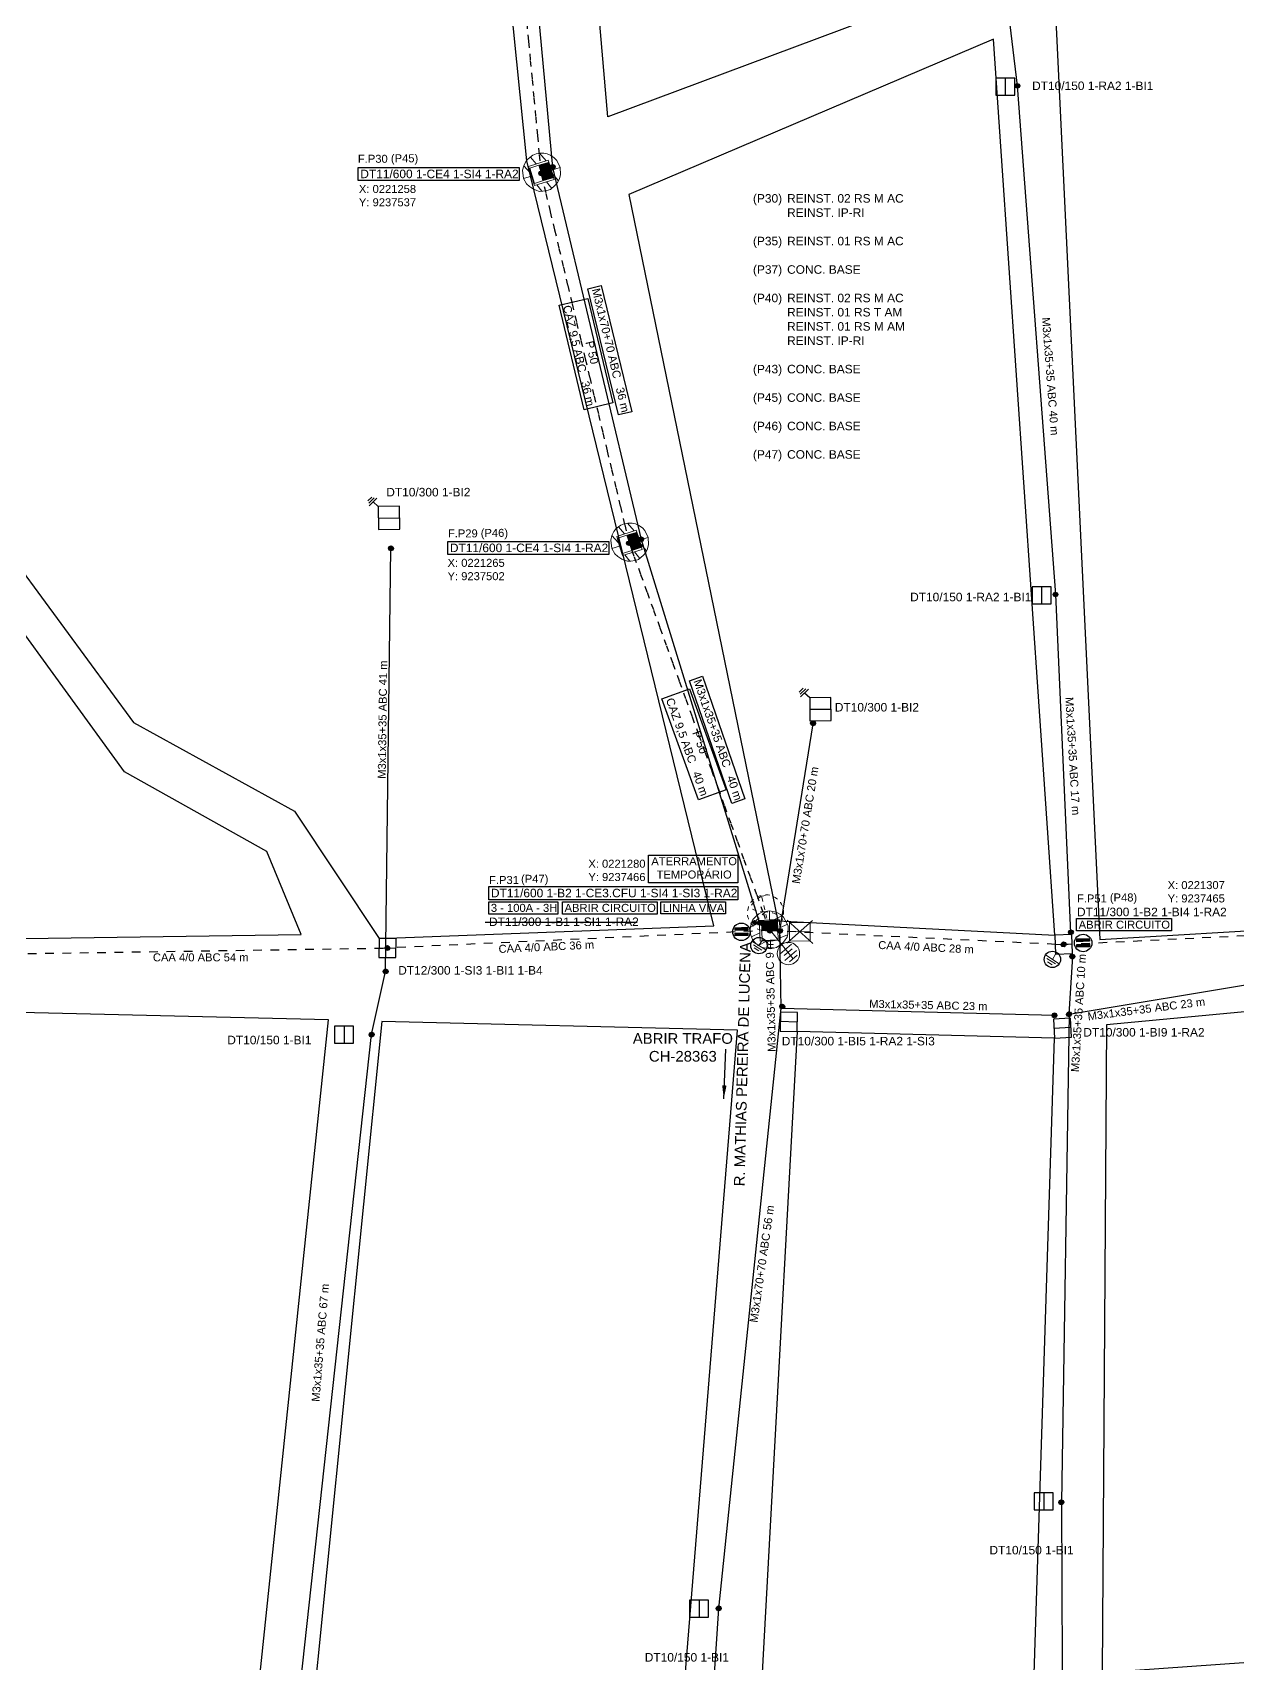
# Model space of a CAD drawing. Extents: x 220580 to 221647, y 9236669 to 9238016.
# Drawn here: x 221192.7 to 221418.6, y 9237132.5 to 9237438.3 of the extents above; entities that cross this region are included whole.
import ezdxf

# ---------------------------------------------------------------- set-up
doc = ezdxf.new("R2010")
doc.units = 0
doc.linetypes.add('PDF_DASH_1p63_1p63', pattern=[3.252816, 1.626408, -1.626408])
doc.linetypes.add('TRACEJADA', pattern=[3.45, 1.15, -1.15, 1.15])
for name, color, linetype in [('CABO_MT', 7, 'Continuous'), ('COR_000000', 250, 'Continuous'), ('COR_0000FF', 5, 'Continuous'), ('COR_008000', 97, 'Continuous'), ('COR_808080', 8, 'Continuous'), ('COR_994533', 18, 'Continuous'), ('FORMATO', 7, 'Continuous'), ('PARA-RAIOS', 7, 'Continuous'), ('PONTO FOTO', 4, 'Continuous'), ('Textos', 7, 'Continuous'), ('TEXTOS A IMPLANTAR', 1, 'Continuous'), ('TXT_000000', 250, 'Continuous'), ('TXT_0F0F0F', 250, 'Continuous')]:
    doc.layers.add(name, color=color, linetype=linetype)
doc.styles.add('Arial', font='arial.ttf')
doc.styles.get("Standard").update_dxf_attribs({"font": 'arial.ttf'})
doc.dimstyles.new('ISO-25', dxfattribs={"dimtxt": 2.5, "dimasz": 2.5, "dimexe": 1.25, "dimexo": 0.625, "dimtad": 1, "dimtxsty": 'Standard', "dimcen": 2.5, "dimazin": 3, "dimtfac": 1, "dimtmove": 0, "dimatfit": 3})

# ---------------------------------------------------------------- blocks, each defined once
blk = doc.blocks.new('Clipboard8370')
at = {"color": 1, "lineweight": 20, "flags": 128}
for points in [[(3.442693, 1.707189), (3.419326, 0), (2.126671, 0.308707), (1.384243, 0.756506), (0.838047, 1.287021), (0.507665, 1.84967), (0, 2.9464), (0.012759, 3.643313), (0.112829, 4.416443), (0.284971, 5.048214), (0.681479, 5.551264), (0.978838, 5.953076), (1.672134, 6.531782), (2.312004, 6.914963), (3.456912, 7.148384), (3.438918, 5.631104), (1.58209, 5.602119), (1.608369, 1.747738), (3.442693, 1.707189)], [(3.438918, 5.631104), (3.456912, 7.148384), (5.020505, 6.852179), (5.753553, 6.422097), (6.361182, 5.83526), (6.758316, 5.25216), (7.106897, 4.226238), (7.166928, 3.556235), (7.077309, 2.777489), (6.854175, 2.110464), (6.584571, 1.540705), (6.083117, 1.008223), (5.431299, 0.506478), (4.818441, 0.213651), (3.419326, 0), (3.442693, 1.707189), (5.39207, 1.720713), (5.338559, 5.592458), (3.438918, 5.631104)], [(4.056969, 5.618531), (5.753553, 6.422097)], [(0.102016, 2.637035), (1.607922, 3.257651)], [(0.163973, 4.604145), (1.594463, 5.157681)], [(5.359748, 4.059371), (6.932606, 4.739199)], [(1.111145, 1.021764), (2.519137, 1.663883)], [(5.386094, 2.153128), (7.093535, 2.918486)]]:
    blk.add_lwpolyline(points, dxfattribs=at)
blk = doc.blocks.new('Clipboard8027')
h = blk.add_hatch(color=7)
h.dxf.hatch_style = 2
h.paths.add_polyline_path([(3, 1.81), (3.01, 0.01), (0.01, 0), (0, 1.8)])
at = {"color": 7, "lineweight": 0}
for points in [[(3, 1.81), (3, 3.61), (0, 3.6), (0, 1.8)], [(3, 1.81), (3.01, 0.01), (0.01, 0), (0, 1.8)], [(3.01, 0.01), (3, 1.81), (0, 1.8), (0.01, 0)]]:
    blk.add_lwpolyline(points, close=True, dxfattribs=at)
blk = doc.blocks.new('Clipboard8451')
at = {"color": 1}
blk.add_blockref('Clipboard8027', (0, 0), dxfattribs=at)
blk = doc.blocks.new('Clipboard8471')
at = {"color": 1}
for name, p in [('Clipboard8370', (0, 0)), ('Clipboard8451', (1.979045, 1.871291))]:
    blk.add_blockref(name, p, dxfattribs=at)
blk = doc.blocks.new('Clipboard6679')
h = blk.add_hatch(color=16)
edge = h.paths.add_edge_path()
edge.add_ellipse((2.588865, 3.237066), major_axis=(0, 0.807861), ratio=0.9563320019, start_angle=0, end_angle=360)
at = {"color": 16, "lineweight": 0, "true_color": 0x800000}
for points in [[(3.5402, 12.70996), (3.999976, 12.938455), (4.589115, 13.164232), (5.052109, 13.29811)], [(5.008921, 12.934927), (4.070532, 12.275232), (3.692605, 11.98055)], [(6.522337, 13.29476), (4.939785, 12.920061)], [(5.712907, 11.057382), (5.338701, 12.640051)], [(6.660063, 13.506427), (7.055032, 13.506427), (7.718254, 13.446455), (8.273129, 13.337828)], [(9.798246, 12.786208), (10.304115, 12.511594), (10.879143, 12.112955), (11.146898, 11.885983)], [(0.000586, 7.551763), (0.017115, 7.724399), (0.147643, 8.387621), (0.352254, 9.047316), (0.386013, 9.126671)], [(1.142015, 10.561312), (1.361198, 10.874705), (1.816282, 11.403871), (2.211943, 11.780028)], [(2.46164, 10.91998), (2.080865, 10.528982), (1.696337, 10.02451), (1.488388, 9.629709)], [(1.800615, 8.172584), (1.862143, 8.112455), (2.310171, 7.847871), (2.899309, 7.625621), (3.277728, 7.530098)], [(4.879148, 7.258334), (5.499282, 7.195232), (6.500708, 7.139598)], [(6.642282, 7.131732), (5.469575, 6.004954)], [(6.461319, 7.892045), (6.087113, 9.474714)], [(7.630949, 7.035842), (6.642282, 7.131732)], [(7.209731, 4.726708), (6.835525, 6.309377)], [(10.752799, 6.211322), (10.618087, 6.299177), (10.081865, 6.53201), (9.415115, 6.733094), (9.234538, 6.770814)], [(12.24806, 10.695745), (12.300837, 10.62776), (12.653615, 10.066844), (12.946421, 9.488288), (13.028433, 9.274286)], [(13.45176, 7.708313), (13.510865, 7.092927), (13.510865, 6.447344), (13.476315, 6.08649)], [(0.388682, 4.355806), (0.292282, 4.605844), (0.126476, 5.191455), (0.013587, 5.787649), (0, 5.929911)], [(2.217828, 1.707096), (2.052643, 1.847121), (1.579921, 2.344538), (1.163643, 2.88076), (1.139673, 2.918495)], [(4.296868, 4.878176), (3.124162, 3.751398)], [(5.063432, 0.197484), (4.419782, 0.393677), (3.777726, 0.661788), (3.551306, 0.784702)], [(8.286226, 0.174955), (7.686504, 0.062066), (7.058559, 0.002094), (6.673316, 0)], [(8.286226, 0.174955), (8.021643, 0.164371), (7.750004, 0.263149), (7.541865, 0.460705), (7.432504, 0.704121), (7.418393, 0.972232), (7.503885, 1.207336)], [(7.958143, 1.561371), (7.583937, 3.14404)], [(7.958143, 1.561371), (8.850671, 2.157566), (9.29428, 2.487694)], [(8.783919, 1.10226), (8.815393, 1.032205), (8.829504, 0.764094), (8.730726, 0.495982), (8.529643, 0.284316), (8.286226, 0.174955)], [(8.538252, 0.245884), (8.286226, 0.174955)], [(11.347807, 1.817653), (11.147254, 1.628399), (10.611032, 1.212121), (10.046587, 0.859344)], [(10.529901, 3.541928), (10.738032, 3.748594), (11.111976, 4.21426), (11.351865, 4.644649), (11.418634, 4.878341)], [(13.12498, 4.503045), (13.112226, 4.461205), (12.840587, 3.819149), (12.501921, 3.205316), (12.39689, 3.053811)]]:
    blk.add_lwpolyline(points, dxfattribs=at)
at = {"color": 7, "lineweight": 0}
for points in [[(2.775837, 2.439788), (2.486559, 2.429205), (2.186698, 2.545621), (1.953865, 2.778455), (1.833921, 3.057149), (1.816282, 3.364066), (1.839774, 3.435353)], [(3.094226, 3.823728), (3.220337, 3.695677), (3.343809, 3.416982), (3.361448, 3.110066), (3.255615, 2.799621), (3.040421, 2.559732), (2.872762, 2.483727)], [(8.286226, 0.174955), (7.936976, 1.656621)]]:
    blk.add_lwpolyline(points, dxfattribs=at)
at = {"color": 140, "lineweight": 0, "true_color": 0x00c9ff}
blk.add_lwpolyline([(7.647698, 2.866649), (8.046337, 1.205066)], dxfattribs=at)
blk = doc.blocks.new('TERRA3_MP')
at = {"color": 24, "lineweight": 0, "true_color": 0x993300}
for points in [[(0, 0), (-0.60325, -0.956027)], [(-1.901473, -0.134055), (0.694972, -1.774472)], [(-1.626306, -0.814916), (-0.038806, -1.816805)], [(-1.49225, -1.404055), (-0.627945, -1.950861)]]:
    blk.add_lwpolyline(points, dxfattribs=at)
at = {"color": 3}
blk.add_circle((-0.602455, -0.954766), 1.534677, dxfattribs=at)
blk = doc.blocks.new('A$C6BB1416F')
h = blk.add_hatch(color=1)
h.paths.add_polyline_path([(1.84, 0.46), (2.37, 0.46), (2.38, 2.83), (1.86, 2.83)])
h.paths.add_polyline_path([(1.37, 2.84), (0.84, 2.84), (0.83, 0.47), (1.36, 0.46)])
at = {"color": 1}
for points in [[(1.36, 0.46), (0.83, 0.47), (0.84, 2.84), (1.37, 2.84)], [(2.37, 0.46), (1.84, 0.46), (1.86, 2.83), (2.38, 2.83)]]:
    blk.add_lwpolyline(points, close=True, dxfattribs=at)
blk.add_circle((1.64, 1.64), 1.64, dxfattribs=at)
blk = doc.blocks.new('PRMT_INST')
at = {"layer": 'PARA-RAIOS', "color": 100, "lineweight": 0, "true_color": 0x00ff40}
for points in [[(-0.988698, 6.729342), (0.921378, 6.779585)], [(0, 0), (0.015917, 6.761003)], [(-1.49413, 4.443317), (1.420559, 4.525223)], [(-1.492047, 5.95678), (1.422643, 6.038684)], [(-0.990781, 5.21588), (0.919295, 5.266122)]]:
    blk.add_lwpolyline(points, dxfattribs=at)
blk.add_circle((0.086824, 5.45893), 2.100262, dxfattribs=at)
blk = doc.blocks.new('Clipboard21233')
at = {"color": 1, "lineweight": 0, "true_color": 0xff0000}
for points in [[(2.226027, 6.205361), (4.22275, 0)], [(0, 2.515306), (6.304138, 3.802945)], [(1.538111, 4.155722), (4.885972, 2.197806)]]:
    blk.add_lwpolyline(points, dxfattribs=at)
blk.add_lwpolyline([(0.656166, 2.645833), (2.409472, 5.647972), (5.760861, 3.693583), (4.007555, 0.691445)], close=True, dxfattribs=at)

msp = doc.modelspace()

# ---------------------------------------------------------------- hatches: boundary and pattern name
at = {"layer": 'COR_000000'}
h = msp.add_hatch(color=7, dxfattribs=at)
h.dxf.hatch_style = 1
h.paths.add_polyline_path([(221377.37, 9237427.87), (221377.04, 9237428), (221376.9, 9237428.32), (221377.03, 9237428.65), (221377.35, 9237428.79), (221377.69, 9237428.66), (221377.83, 9237428.34), (221377.7, 9237428.01)])
h = msp.add_hatch(color=7, dxfattribs=at)
h.dxf.hatch_style = 1
h.paths.add_polyline_path([(221288.13, 9237411.46), (221287.8, 9237411.59), (221287.67, 9237411.92), (221287.81, 9237412.24), (221288.15, 9237412.37), (221288.47, 9237412.23), (221288.6, 9237411.91), (221288.46, 9237411.59)])
h = msp.add_hatch(color=7, dxfattribs=at)
h.dxf.hatch_style = 1
h.paths.add_polyline_path([(221290.23, 9237412.67), (221289.9, 9237412.81), (221289.77, 9237413.14), (221289.91, 9237413.45), (221290.25, 9237413.59), (221290.57, 9237413.45), (221290.7, 9237413.12), (221290.56, 9237412.8)])
h = msp.add_hatch(color=7, dxfattribs=at)
h.dxf.hatch_style = 1
h.paths.add_polyline_path([(221306.78, 9237342.84), (221306.45, 9237342.97), (221306.32, 9237343.3), (221306.46, 9237343.62), (221306.8, 9237343.75), (221307.12, 9237343.61), (221307.25, 9237343.29), (221307.11, 9237342.96)])
h = msp.add_hatch(color=7, dxfattribs=at)
h.dxf.hatch_style = 1
h.paths.add_polyline_path([(221259.92, 9237341.15), (221259.59, 9237341.28), (221259.45, 9237341.61), (221259.59, 9237341.93), (221259.93, 9237342.06), (221260.25, 9237341.92), (221260.39, 9237341.6), (221260.25, 9237341.27)])
h = msp.add_hatch(color=7, dxfattribs=at)
h.dxf.hatch_style = 1
h.paths.add_polyline_path([(221304.56, 9237342.13), (221304.23, 9237342.26), (221304.1, 9237342.59), (221304.24, 9237342.91), (221304.58, 9237343.04), (221304.9, 9237342.9), (221305.04, 9237342.58), (221304.89, 9237342.26)])
h = msp.add_hatch(color=7, dxfattribs=at)
h.dxf.hatch_style = 1
h.paths.add_polyline_path([(221384.52, 9237332.49), (221384.19, 9237332.62), (221384.05, 9237332.95), (221384.18, 9237333.27), (221384.51, 9237333.41), (221384.84, 9237333.28), (221384.98, 9237332.95), (221384.85, 9237332.63)])
h = msp.add_hatch(color=7, dxfattribs=at)
h.dxf.hatch_style = 1
h.paths.add_polyline_path([(221339.02, 9237308.35), (221338.7, 9237308.52), (221338.6, 9237308.85), (221338.77, 9237309.16), (221339.11, 9237309.26), (221339.43, 9237309.09), (221339.52, 9237308.75), (221339.36, 9237308.45)])
h = msp.add_hatch(color=7, dxfattribs=at)
h.dxf.hatch_style = 1
h.paths.add_polyline_path([(221328.67, 9237271.34), (221328.76, 9237271.68), (221329.06, 9237271.86), (221329.4, 9237271.76), (221329.57, 9237271.45), (221329.48, 9237271.1), (221329.18, 9237270.93), (221328.84, 9237271.02)])
h = msp.add_hatch(color=7, dxfattribs=at)
h.dxf.hatch_style = 1
h.paths.add_polyline_path([(221330.49, 9237269.88), (221330.58, 9237270.22), (221330.88, 9237270.4), (221331.22, 9237270.3), (221331.39, 9237269.99), (221331.3, 9237269.65), (221331, 9237269.47), (221330.66, 9237269.56)])
h = msp.add_hatch(color=7, dxfattribs=at)
h.dxf.hatch_style = 1
h.paths.add_polyline_path([(221332.41, 9237269.83), (221332.51, 9237270.18), (221332.81, 9237270.35), (221333.14, 9237270.26), (221333.32, 9237269.95), (221333.23, 9237269.6), (221332.93, 9237269.43), (221332.59, 9237269.52)])
h = msp.add_hatch(color=7, dxfattribs=at)
h.dxf.hatch_style = 1
h.paths.add_polyline_path([(221385.6, 9237267.29), (221385.69, 9237267.64), (221385.99, 9237267.81), (221386.33, 9237267.71), (221386.5, 9237267.4), (221386.41, 9237267.06), (221386.11, 9237266.88), (221385.77, 9237266.98)])
h = msp.add_hatch(color=7, dxfattribs=at)
h.dxf.hatch_style = 1
h.paths.add_polyline_path([(221387.39, 9237269.17), (221387.06, 9237269.3), (221386.92, 9237269.62), (221387.05, 9237269.95), (221387.38, 9237270.08), (221387.71, 9237269.95), (221387.86, 9237269.63), (221387.72, 9237269.31)])
h = msp.add_hatch(color=7, dxfattribs=at)
h.dxf.hatch_style = 1
h.paths.add_polyline_path([(221258.81, 9237266.69), (221258.96, 9237267.02), (221259.29, 9237267.14), (221259.61, 9237266.98), (221259.73, 9237266.65), (221259.58, 9237266.33), (221259.25, 9237266.2), (221258.93, 9237266.36)])
h = msp.add_hatch(color=7, dxfattribs=at)
h.dxf.hatch_style = 1
h.paths.add_polyline_path([(221387.68, 9237264.61), (221387.35, 9237264.74), (221387.21, 9237265.06), (221387.34, 9237265.39), (221387.67, 9237265.52), (221388, 9237265.4), (221388.14, 9237265.07), (221388.01, 9237264.75)])
h = msp.add_hatch(color=7, dxfattribs=at)
h.dxf.hatch_style = 1
h.paths.add_polyline_path([(221258.91, 9237261.83), (221258.57, 9237261.97), (221258.44, 9237262.3), (221258.58, 9237262.61), (221258.91, 9237262.75), (221259.24, 9237262.61), (221259.38, 9237262.28), (221259.24, 9237261.96)])
h = msp.add_hatch(color=7, dxfattribs=at)
h.dxf.hatch_style = 1
h.paths.add_polyline_path([(221333.22, 9237255.25), (221332.91, 9237255.42), (221332.83, 9237255.77), (221333, 9237256.07), (221333.35, 9237256.15), (221333.66, 9237255.97), (221333.75, 9237255.63), (221333.56, 9237255.33)])
h = msp.add_hatch(color=7, dxfattribs=at)
h.dxf.hatch_style = 1
h.paths.add_polyline_path([(221383.86, 9237254.07), (221384, 9237254.39), (221384.32, 9237254.52), (221384.64, 9237254.38), (221384.77, 9237254.05), (221384.63, 9237253.72), (221384.3, 9237253.59), (221383.98, 9237253.73)])
h = msp.add_hatch(color=7, dxfattribs=at)
h.dxf.hatch_style = 1
h.paths.add_polyline_path([(221386.59, 9237254.2), (221386.68, 9237254.54), (221386.98, 9237254.72), (221387.32, 9237254.62), (221387.49, 9237254.31), (221387.4, 9237253.96), (221387.1, 9237253.79), (221386.76, 9237253.88)])
h = msp.add_hatch(color=7, dxfattribs=at)
h.dxf.hatch_style = 1
h.paths.add_polyline_path([(221256.3, 9237249.98), (221255.97, 9237250.1), (221255.83, 9237250.42), (221255.95, 9237250.76), (221256.28, 9237250.89), (221256.62, 9237250.76), (221256.76, 9237250.44), (221256.63, 9237250.12)])
h = msp.add_hatch(color=7, dxfattribs=at)
h.dxf.hatch_style = 1
h.paths.add_polyline_path([(221385.6, 9237163.21), (221385.93, 9237163.08), (221386.08, 9237162.77), (221385.95, 9237162.44), (221385.63, 9237162.29), (221385.29, 9237162.41), (221385.14, 9237162.73), (221385.27, 9237163.06)])
h = msp.add_hatch(color=7, dxfattribs=at)
h.dxf.hatch_style = 1
h.paths.add_polyline_path([(221321.37, 9237142.39), (221321.04, 9237142.53), (221320.9, 9237142.85), (221321.03, 9237143.17), (221321.36, 9237143.31), (221321.69, 9237143.19), (221321.83, 9237142.86), (221321.7, 9237142.53)])

# ---------------------------------------------------------------- linework, layer by layer
at = {"color": 1}
msp.add_lwpolyline([(221250.33, 9237804.18), (221258.93, 9237747.8), (221265.16, 9237695.29), (221270.06, 9237655.15), (221272.96, 9237625.51), (221276.39, 9237569.78), (221282.8, 9237493.32), (221290.23, 9237413.03), (221306.82, 9237343.28), (221329, 9237271.36)], dxfattribs=at)
at = {"color": 1, "linetype": 'TRACEJADA'}
msp.add_lwpolyline([(221330.94, 9237269.98), (221304.62, 9237342.63), (221288.11, 9237411.97), (221280.44, 9237492.95), (221273.98, 9237569.54)], dxfattribs=at)
at = {"color": 1}
for points in [[(221253.77, 9237413.01), (221283.94, 9237413.01), (221283.94, 9237410.55), (221253.77, 9237410.55)], [(221299.36, 9237390.88), (221305.08, 9237367.22), (221302.59, 9237366.61), (221296.86, 9237390.28)], [(221296.12, 9237367.6), (221291.45, 9237387.2), (221296.83, 9237388.48), (221301.5, 9237368.88)], [(221270.57, 9237342.9), (221300.75, 9237342.9), (221300.75, 9237340.44), (221270.57, 9237340.44)], [(221318.33, 9237317.63), (221326.27, 9237294.62), (221323.84, 9237293.78), (221315.9, 9237316.79)], [(221317.58, 9237294.43), (221310.72, 9237313.38), (221315.92, 9237315.26), (221322.79, 9237296.31)], [(221308.23, 9237284.08), (221324.94, 9237284.08), (221324.94, 9237278.9), (221308.23, 9237278.9)], [(221278.26, 9237278.18), (221324.94, 9237278.18), (221324.94, 9237275.73), (221278.26, 9237275.73)], [(221278.28, 9237275.33), (221291.22, 9237275.33), (221291.22, 9237273.04), (221278.28, 9237273.04)], [(221292.1, 9237275.33), (221309.86, 9237275.33), (221309.86, 9237273.02), (221292.1, 9237273.02)], [(221310.51, 9237275.33), (221322.63, 9237275.33), (221322.63, 9237273.08), (221310.51, 9237273.08)], [(221388.48, 9237272.18), (221406.24, 9237272.18), (221406.24, 9237269.87), (221388.48, 9237269.87)]]:
    msp.add_lwpolyline(points, close=True, dxfattribs=at)
at = {"layer": 'CABO_MT', "color": 250, "true_color": 0x333333}
msp.add_lwpolyline([(221277.6, 9237271.51), (221306.06, 9237271.51)], dxfattribs=at)
at = {"layer": 'COR_000000', "color": 7, "linetype": 'Continuous'}
for points in [[(221373.32, 9237429.78), (221373.32, 9237426.59), (221376.88, 9237426.59), (221376.88, 9237429.78), (221373.32, 9237429.78)], [(221375.1, 9237429.78), (221375.1, 9237426.57)], [(221377.37, 9237427.87), (221377.04, 9237428), (221376.9, 9237428.32), (221377.03, 9237428.65), (221377.35, 9237428.79), (221377.69, 9237428.66), (221377.83, 9237428.34), (221377.7, 9237428.01), (221377.37, 9237427.87)], [(221288.13, 9237411.46), (221287.8, 9237411.59), (221287.67, 9237411.92), (221287.81, 9237412.24), (221288.15, 9237412.37), (221288.47, 9237412.23), (221288.6, 9237411.91), (221288.46, 9237411.59), (221288.13, 9237411.46)], [(221290.23, 9237412.67), (221289.9, 9237412.81), (221289.77, 9237413.14), (221289.91, 9237413.45), (221290.25, 9237413.59), (221290.57, 9237413.45), (221290.7, 9237413.12), (221290.56, 9237412.8), (221290.23, 9237412.67)], [(221257.59, 9237345.12), (221261.57, 9237345.18), (221261.51, 9237349.49), (221257.54, 9237349.44), (221257.59, 9237345.12)], [(221257.56, 9237347.28), (221261.54, 9237347.34)], [(221306.78, 9237342.84), (221306.45, 9237342.97), (221306.32, 9237343.3), (221306.46, 9237343.62), (221306.8, 9237343.75), (221307.12, 9237343.61), (221307.25, 9237343.29), (221307.11, 9237342.96), (221306.78, 9237342.84)], [(221259.92, 9237341.15), (221259.59, 9237341.28), (221259.45, 9237341.61), (221259.59, 9237341.93), (221259.93, 9237342.06), (221260.25, 9237341.92), (221260.39, 9237341.6), (221260.25, 9237341.27), (221259.92, 9237341.15)], [(221304.56, 9237342.13), (221304.23, 9237342.26), (221304.1, 9237342.59), (221304.24, 9237342.91), (221304.58, 9237343.04), (221304.9, 9237342.9), (221305.04, 9237342.58), (221304.89, 9237342.26), (221304.56, 9237342.13)], [(221380.13, 9237334.42), (221380.13, 9237331.23), (221383.69, 9237331.23), (221383.69, 9237334.42), (221380.13, 9237334.42)], [(221381.91, 9237334.42), (221381.91, 9237331.21)], [(221384.52, 9237332.49), (221384.19, 9237332.62), (221384.05, 9237332.95), (221384.18, 9237333.27), (221384.51, 9237333.41), (221384.84, 9237333.28), (221384.98, 9237332.95), (221384.85, 9237332.63), (221384.52, 9237332.49)], [(221338.47, 9237309.28), (221342.44, 9237309.31), (221342.41, 9237313.63), (221338.44, 9237313.59), (221338.47, 9237309.28)], [(221338.45, 9237311.43), (221342.43, 9237311.47)], [(221339.02, 9237308.35), (221338.7, 9237308.52), (221338.6, 9237308.85), (221338.77, 9237309.16), (221339.11, 9237309.26), (221339.43, 9237309.09), (221339.52, 9237308.75), (221339.36, 9237308.45), (221339.02, 9237308.35)], [(221328.67, 9237271.34), (221328.76, 9237271.68), (221329.06, 9237271.86), (221329.4, 9237271.76), (221329.57, 9237271.45), (221329.48, 9237271.1), (221329.18, 9237270.93), (221328.84, 9237271.02), (221328.67, 9237271.34)], [(221330.49, 9237269.88), (221330.58, 9237270.22), (221330.88, 9237270.4), (221331.22, 9237270.3), (221331.39, 9237269.99), (221331.3, 9237269.65), (221331, 9237269.47), (221330.66, 9237269.56), (221330.49, 9237269.88)], [(221332.41, 9237269.83), (221332.51, 9237270.18), (221332.81, 9237270.35), (221333.14, 9237270.26), (221333.32, 9237269.95), (221333.23, 9237269.6), (221332.93, 9237269.43), (221332.59, 9237269.52), (221332.41, 9237269.83)], [(221257.65, 9237264.9), (221260.85, 9237264.88), (221260.87, 9237268.44), (221257.68, 9237268.46), (221257.65, 9237264.9)], [(221387.58, 9237269.2), (221384.39, 9237269.06), (221384.53, 9237265.5), (221387.72, 9237265.63), (221387.58, 9237269.2)], [(221387.65, 9237267.41), (221384.44, 9237267.28)], [(221385.6, 9237267.29), (221385.69, 9237267.64), (221385.99, 9237267.81), (221386.33, 9237267.71), (221386.5, 9237267.4), (221386.41, 9237267.06), (221386.11, 9237266.88), (221385.77, 9237266.98), (221385.6, 9237267.29)], [(221387.39, 9237269.17), (221387.06, 9237269.3), (221386.92, 9237269.62), (221387.05, 9237269.95), (221387.38, 9237270.08), (221387.71, 9237269.95), (221387.86, 9237269.63), (221387.72, 9237269.31), (221387.39, 9237269.17)], [(221257.67, 9237266.68), (221260.87, 9237266.66)], [(221258.81, 9237266.69), (221258.96, 9237267.02), (221259.29, 9237267.14), (221259.61, 9237266.98), (221259.73, 9237266.65), (221259.58, 9237266.33), (221259.25, 9237266.2), (221258.93, 9237266.36), (221258.81, 9237266.69)], [(221387.68, 9237264.61), (221387.35, 9237264.74), (221387.21, 9237265.06), (221387.34, 9237265.39), (221387.67, 9237265.52), (221388, 9237265.4), (221388.14, 9237265.07), (221388.01, 9237264.75), (221387.68, 9237264.61)], [(221258.91, 9237261.83), (221258.57, 9237261.97), (221258.44, 9237262.3), (221258.58, 9237262.61), (221258.91, 9237262.75), (221259.24, 9237262.61), (221259.38, 9237262.28), (221259.24, 9237261.96), (221258.91, 9237261.83)], [(221333.22, 9237255.25), (221332.91, 9237255.42), (221332.83, 9237255.77), (221333, 9237256.07), (221333.35, 9237256.15), (221333.66, 9237255.97), (221333.75, 9237255.63), (221333.56, 9237255.33), (221333.22, 9237255.25)], [(221249.36, 9237252.01), (221249.36, 9237248.82), (221252.92, 9237248.82), (221252.92, 9237252.01), (221249.36, 9237252.01)], [(221251.14, 9237252.01), (221251.14, 9237248.81)], [(221336.14, 9237254.59), (221332.94, 9237254.65), (221332.87, 9237251.09), (221336.07, 9237251.02), (221336.14, 9237254.59)], [(221336.1, 9237252.8), (221332.89, 9237252.87)], [(221383.86, 9237254.07), (221384, 9237254.39), (221384.32, 9237254.52), (221384.64, 9237254.38), (221384.77, 9237254.05), (221384.63, 9237253.72), (221384.3, 9237253.59), (221383.98, 9237253.73), (221383.86, 9237254.07)], [(221387.3, 9237253.52), (221384.11, 9237253.33), (221384.31, 9237249.78), (221387.5, 9237249.95), (221387.3, 9237253.52)], [(221386.59, 9237254.2), (221386.68, 9237254.54), (221386.98, 9237254.72), (221387.32, 9237254.62), (221387.49, 9237254.31), (221387.4, 9237253.96), (221387.1, 9237253.79), (221386.76, 9237253.88), (221386.59, 9237254.2)], [(221256.3, 9237249.98), (221255.97, 9237250.1), (221255.83, 9237250.42), (221255.95, 9237250.76), (221256.28, 9237250.89), (221256.62, 9237250.76), (221256.76, 9237250.44), (221256.63, 9237250.12), (221256.3, 9237249.98)], [(221387.39, 9237251.74), (221384.19, 9237251.56)], [(221380.52, 9237164.51), (221380.52, 9237161.32), (221384.09, 9237161.32), (221384.09, 9237164.51), (221380.52, 9237164.51)], [(221382.31, 9237164.51), (221382.31, 9237161.3)], [(221385.6, 9237163.21), (221385.93, 9237163.08), (221386.08, 9237162.77), (221385.95, 9237162.44), (221385.63, 9237162.29), (221385.29, 9237162.41), (221385.14, 9237162.73), (221385.27, 9237163.06), (221385.6, 9237163.21)], [(221315.9, 9237144.42), (221315.9, 9237141.22), (221319.47, 9237141.22), (221319.47, 9237144.42), (221315.9, 9237144.42)], [(221317.69, 9237144.42), (221317.69, 9237141.21)], [(221321.37, 9237142.39), (221321.04, 9237142.53), (221320.9, 9237142.85), (221321.03, 9237143.17), (221321.36, 9237143.31), (221321.69, 9237143.19), (221321.83, 9237142.86), (221321.7, 9237142.53), (221321.37, 9237142.39)]]:
    msp.add_lwpolyline(points, dxfattribs=at)
at = {"layer": 'COR_0000FF', "color": 5, "linetype": 'PDF_DASH_1p63_1p63', "true_color": 0x0000ff}
for points in [[(221386.05, 9237267.35), (221482.96, 9237272.09)], [(221330.94, 9237269.98), (221259.27, 9237266.67)], [(221330.94, 9237269.98), (221386.05, 9237267.35)], [(221152.78, 9237265.03), (221259.27, 9237266.67)]]:
    msp.add_lwpolyline(points, dxfattribs=at)
at = {"layer": 'COR_008000', "color": 96, "linetype": 'Continuous', "true_color": 0x008000}
for points in [[(221377.36, 9237428.3), (221369.95, 9237490.22)], [(221384.56, 9237332.94), (221377.36, 9237428.3)], [(221258.91, 9237262.29), (221259.92, 9237341.6)], [(221387.39, 9237269.54), (221384.56, 9237332.94)], [(221332.8, 9237269.89), (221339.07, 9237308.72)], [(221333.1, 9237255.38), (221332.8, 9237269.89)], [(221387.08, 9237254.24), (221387.75, 9237265.08)], [(221256.29, 9237250.43), (221258.91, 9237262.29)], [(221387.08, 9237254.24), (221423.13, 9237260.29)], [(221321.37, 9237142.86), (221333.1, 9237255.38)], [(221333.1, 9237255.38), (221384.32, 9237254.07)], [(221387.08, 9237254.24), (221385.61, 9237162.75)], [(221241.79, 9237117.72), (221256.29, 9237250.43)], [(221385.61, 9237162.75), (221385.81, 9237116.66)], [(221316.13, 9237063.49), (221321.37, 9237142.86)]]:
    msp.add_lwpolyline(points, dxfattribs=at)
at = {"layer": 'COR_808080', "color": 8, "linetype": 'Continuous', "true_color": 0x808080}
for points in [[(221340.32, 9237695.7), (221370.58, 9237448.7), (221300.59, 9237422.53), (221296.11, 9237474.76), (221288.92, 9237557.45), (221276.29, 9237690.56), (221340.32, 9237695.7)], [(221100.23, 9237389.92), (221190.11, 9237338.34), (221211.66, 9237308.95), (221241.81, 9237292.34), (221257.68, 9237268.46), (221320.48, 9237270.83), (221285.39, 9237414.28), (221279.11, 9237476.81), (221267.43, 9237642.61), (221074.71, 9237625.26), (221099.64, 9237391.08)], [(221384.39, 9237444.66), (221392.84, 9237268.25), (221468.69, 9237272.79), (221479.57, 9237304.1), (221461.81, 9237488.41), (221384.39, 9237444.66)], [(221372.87, 9237437.07), (221304.53, 9237407.97), (221332.48, 9237271.78), (221384.39, 9237269.06), (221372.87, 9237437.07)], [(221102.02, 9237378.94), (221113.59, 9237267.36), (221243.1, 9237269.19), (221236.66, 9237284.8), (221209.98, 9237299.68), (221187.84, 9237330.23), (221147.26, 9237353.16), (221103.19, 9237379.53)], [(221394.06, 9237252.24), (221393.28, 9237130.87), (221495.04, 9237138.05), (221470.43, 9237259.46), (221394.06, 9237252.24)], [(221113.67, 9237256.94), (221131.14, 9237122.81), (221144.15, 9237065.62), (221156.44, 9237037.34), (221157.2, 9236895.02), (221239.9, 9236890.83), (221242.66, 9237022.74), (221234.06, 9237118.15), (221248.2, 9237253.21), (221114.23, 9237256.37)], [(221258.22, 9237252.88), (221244.49, 9237115.9), (221252.48, 9237023.38), (221254.06, 9236944.14), (221306.85, 9236944.35), (221309.75, 9237064.59), (221324.92, 9237251.26), (221258.22, 9237252.88)], [(221336.07, 9237251.01), (221319.13, 9236940.72), (221385.05, 9236937.01), (221385.75, 9237022.06), (221380.06, 9237116.91), (221384.31, 9237249.78), (221336.07, 9237251.01)]]:
    msp.add_lwpolyline(points, dxfattribs=at)
at = {"layer": 'COR_994533', "color": 15, "linetype": 'Continuous', "true_color": 0x994533}
for points in [[(221255.58, 9237350.49), (221256.32, 9237351.22)], [(221255.74, 9237350.07), (221256.78, 9237351.09)], [(221255.83, 9237349.57), (221257.3, 9237351.03)], [(221257.54, 9237349.44), (221256.57, 9237350.3)], [(221336.48, 9237314.66), (221337.23, 9237315.38)], [(221336.65, 9237314.24), (221337.69, 9237315.25)], [(221336.73, 9237313.74), (221338.21, 9237315.19)], [(221338.44, 9237313.59), (221337.47, 9237314.46)]]:
    msp.add_lwpolyline(points, dxfattribs=at)

# ---------------------------------------------------------------- block references
at = {"color": 1}
for name, p, rotation in [('Clipboard8471', (221292.64, 9237409.76), 107.234536), ('Clipboard8471', (221309.16, 9237340.4), 107.234536), ('Clipboard8471', (221334.28, 9237273.78), 182.188177), ('Clipboard21233', (221335.37, 9237265.38), 30.018367)]:
    msp.add_blockref(name, p, dxfattribs=dict(at, rotation=rotation))
at = {"color": 1, "xscale": 0.5, "yscale": 0.5, "zscale": 0.5}
msp.add_blockref('Clipboard6679', (221326.79, 9237269.89), dxfattribs=at)
for name, p, rotation in [('A$C6BB1416F', (221323.92, 9237271.28), 272.371378), ('PRMT_INST', (221331.07, 9237269.93), 218.913054), ('A$C6BB1416F', (221387.98, 9237269.18), 272.371378)]:
    msp.add_blockref(name, p, dxfattribs=dict(rotation=rotation))
for p in [(221329.51, 9237268.09), (221384.53, 9237265.5)]:
    msp.add_blockref('TERRA3_MP', p)

# ---------------------------------------------------------------- texts
at = {"color": 1, "char_height": 1.6, "attachment_point": 1}
for s, insert in [('DT11/600 1-CE4 1-SI4 1-RA2', (221254.17, 9237412.61)), ('DT11/600 1-CE4 1-SI4 1-RA2', (221270.97, 9237342.5)), ('DT11/600 1-B2 1-CE3.CFU 1-SI4 1-SI3 1-RA2', (221278.66, 9237277.78))]:
    msp.add_mtext(s, dxfattribs=dict(at, insert=insert))
at = {"char_height": 1.5, "attachment_point": 1}
for s, insert in [('X: 0221258\\PY: 9237537', (221253.91, 9237409.74)), ('X: 0221265\\PY: 9237502', (221270.53, 9237339.64)), ('X: 0221280\\PY: 9237466', (221296.93, 9237283.23)), ('X: 0221307\\PY: 9237465', (221405.54, 9237279.22))]:
    msp.add_mtext(s, dxfattribs=dict(at, insert=insert))
at = {"insert": (221327.79, 9237408.02), "char_height": 1.6, "width": 88.5714, "attachment_point": 1}
msp.add_mtext('(P30)^IREINST. 02 RS M AC\\P^IREINST. IP-RI\\P\\P(P35)^IREINST. 01 RS M AC\\P\\P(P37)^ICONC. BASE\\P\\P(P40)^IREINST. 02 RS M AC\\P^IREINST. 01 RS T AM\\P^IREINST. 01 RS M AM\\P^IREINST. IP-RI\\P\\P(P43)^ICONC. BASE\\P\\P(P45)^ICONC. BASE\\P\\P(P46)^ICONC. BASE\\P\\P(P47)^ICONC. BASE', dxfattribs=at)
at = {"color": 1, "true_color": 0xff0000, "char_height": 1.5319, "attachment_point": 1}
for s, insert, rotation in [('M3x1x70+70 ABC   36 m ', (221299.06, 9237390.51), 283.5995), ('M3x1x35+35 ABC   40 m ', (221318.07, 9237317.23), 289.0276)]:
    msp.add_mtext(s, dxfattribs=dict(at, insert=insert, rotation=rotation))
at = {"color": 1, "true_color": 0xff0000, "char_height": 1.5319, "width": 19.8413, "attachment_point": 1}
for s, insert, rotation in [('\\pxqc;P 50\\PCAZ 9,5 ABC   36 m ', (221296.07, 9237388.15), 283.3914), ('\\pxqc;P 50\\PCAZ 9,5 ABC   40 m ', (221315.2, 9237314.84), 289.9137)]:
    msp.add_mtext(s, dxfattribs=dict(at, insert=insert, rotation=rotation))
at = {"layer": 'CABO_MT', "color": 250, "true_color": 0x333333, "insert": (221278.3, 9237270.77), "char_height": 1.6, "attachment_point": 7, "style": 'Arial'}
msp.add_mtext('DT11/300 1-B1 1-SI1 1-RA2', dxfattribs=at)
at = {"layer": 'FORMATO', "color": 3, "char_height": 1.5, "width": 42.9914, "attachment_point": 1}
for s, insert in [('(P45)', (221259.91, 9237415.49)), ('(P46)', (221276.75, 9237345.26)), ('(P47)', (221284.31, 9237280.4)), ('(P48)', (221394.7, 9237276.9))]:
    msp.add_mtext(s, dxfattribs=dict(at, insert=insert))
at = {"layer": 'FORMATO', "color": 1, "char_height": 1.5, "attachment_point": 1}
for s, insert, width in [('\\pxqc;ATERRAMENTO^JTEMPORÁRIO', (221307.19, 9237283.7), 19.1546), ('\\pxql;3 - 100A - 3H', (221278.65, 9237274.95), 42.9914), ('LINHA VIVA', (221310.88, 9237274.95), 42.9914)]:
    msp.add_mtext(s, dxfattribs=dict(at, insert=insert, width=width))
at = {"layer": 'PONTO FOTO', "color": 5, "char_height": 1.5, "attachment_point": 1}
for s, insert in [('F.P30', (221253.72, 9237415.4)), ('F.P29', (221270.6, 9237345.16)), ('F.P31', (221278.32, 9237280.18)), ('F.P51', (221388.55, 9237276.71))]:
    msp.add_mtext(s, dxfattribs=dict(at, insert=insert))
at = {"layer": 'Textos', "color": 1, "insert": (221301.25, 9237250.71), "char_height": 2, "width": 26.7976, "attachment_point": 1}
msp.add_mtext('\\pxqc;ABRIR TRAFO\\PCH-28363', dxfattribs=at)
at = {"layer": 'TEXTOS A IMPLANTAR', "char_height": 1.5, "attachment_point": 1}
for insert in [(221292.47, 9237274.95), (221388.86, 9237271.8)]:
    msp.add_mtext_dynamic_manual_height_columns('\\A1;{\\C1;ABRIR CIRCUITO}', width=18.2151, gutter_width=12.5, heights=[0], dxfattribs=dict(at, insert=insert))
at = {"layer": 'TXT_000000', "color": 7, "char_height": 1.6, "attachment_point": 7, "style": 'Arial'}
for s, insert in [('DT10/150 1-RA2 1-BI1 ', (221380.13, 9237427.51)), ('DT10/300 1-BI2 ', (221259.04, 9237351.32)), ('DT10/150 1-RA2 1-BI1 ', (221357.26, 9237331.66)), ('DT10/300 1-BI2 ', (221343.14, 9237310.99)), ('DT11/300 1-B2 1-BI4 1-RA2', (221388.54, 9237272.61)), ('DT12/300 1-SI3 1-BI1 1-B4 ', (221261.28, 9237261.66)), ('DT10/150 1-BI1 ', (221229.23, 9237248.6)), ('DT10/300 1-BI5 1-RA2 1-SI3 ', (221333.19, 9237248.39)), ('DT10/300 1-BI9 1-RA2 ', (221389.73, 9237250.05)), ('DT10/150 1-BI1 ', (221372.13, 9237152.96)), ('DT10/150 1-BI1 ', (221307.51, 9237132.86))]:
    msp.add_mtext(s, dxfattribs=dict(at, insert=insert))
at = {"layer": 'TXT_0F0F0F', "color": 7, "attachment_point": 7, "style": 'Arial'}
for s, insert, char_height, rotation in [('  M3x1x35+35 ABC 40 m ', (221381.86, 9237386.02), 1.5, 274.3188), ('  M3x1x35+35 ABC 41 m ', (221258.95, 9237297.23), 1.5, 89.2683), ('  M3x1x35+35 ABC 17 m ', (221386.26, 9237314.84), 1.5, 273.3252), ('  M3x1x70+70 ABC 20 m ', (221336.39, 9237277.48), 1.5, 80.8234), ('  CAA 4/0 ABC 36 m ', (221278.97, 9237265.67), 1.5, 2.6415), ('R. MATHIAS PEREIRA DE LUCENA', (221326.24, 9237221.97), 2, 88.5324), ('  M3x1x35+35 ABC 9 m ', (221332.11, 9237246.05), 1.5, 91.1917), ('  CAA 4/0 ABC 28 m ', (221350.08, 9237266.54), 1.5, 357.2658), ('  M3x1x35+35 ABC 10 m ', (221388.84, 9237242.21), 1.5, 86.5075), ('  M3x1x35+35 ABC 23 m ', (221348.4, 9237255.48), 1.5, 358.7285), ('  M3x1x35+35 ABC 23 m ', (221389.48, 9237252.93), 1.5, 7.3003), ('  M3x1x70+70 ABC 56 m ', (221328.49, 9237195.21), 1.5, 81.8307), ('  M3x1x35+35 ABC 67 m ', (221246.44, 9237180.39), 1.5, 85.3804)]:
    msp.add_mtext(s, dxfattribs=dict(at, insert=insert, char_height=char_height, rotation=rotation))
at = {"layer": 'TXT_0F0F0F', "color": 7, "insert": (221214.12, 9237264.15), "char_height": 1.5, "attachment_point": 7, "style": 'Arial'}
msp.add_mtext('  CAA 4/0 ABC 54 m ', dxfattribs=at)

# ---------------------------------------------------------------- leaders
at = {"layer": 'Textos', "color": 1}
msp.add_leader([(221322.32, 9237238.41), (221322.72, 9237247.7)], dimstyle='ISO-25', override={"dimgap": 2, "dimtad": 0}, dxfattribs=at)

doc.saveas('drawing.dxf')
